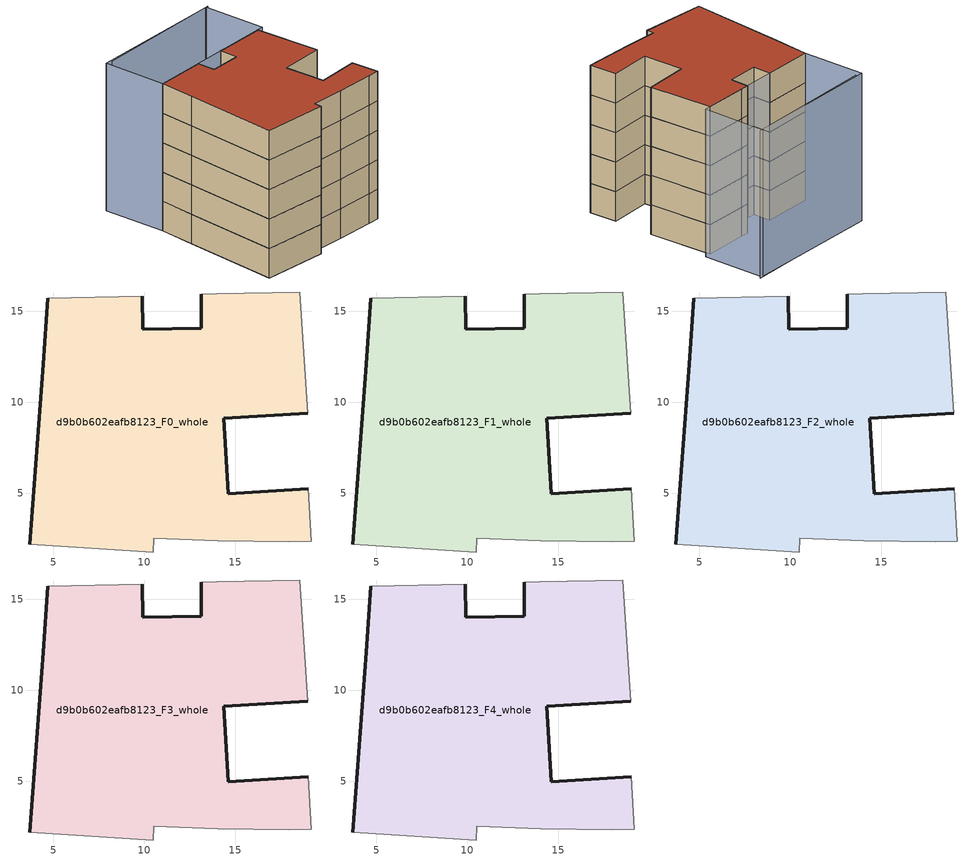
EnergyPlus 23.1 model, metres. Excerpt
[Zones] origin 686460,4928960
d9b0b602eafb8123_F0_whole
 floor ground (EU_floor_Construction): 19.18,2.36 19.01,5.24 14.62,4.98 14.38,9.13 18.98,9.4 18.55,16.07 13.98,15.98 13.13,15.96 13.12,14.07 9.92,14.01 9.88,15.84 4.69,15.72 4.43,12.09 3.7,2.19 10.49,1.77 10.52,2.52 14.03,2.4 17.98,2.34 z0
 wall outside (EU_wall_Construction): 9.88,15.84 9.92,14.01 13.12,14.07 13.13,15.96 / 18.98,9.4 14.38,9.13 14.62,4.98 19.01,5.24 / 3.7,2.19 4.43,12.09 4.69,15.72 z0:3
 wall adiabatic (EU_wall_Construction): 13.13,15.96 13.98,15.98 18.55,16.07 18.98,9.4 / 19.01,5.24 19.18,2.36 17.98,2.34 14.03,2.4 10.52,2.52 10.49,1.77 3.7,2.19 / 4.69,15.72 9.88,15.84 z0:3
d9b0b602eafb8123_F1_whole
 floor to d9b0b602eafb8123_F0_whole (EU_floor_Construction): 19.18,2.36 19.01,5.24 14.62,4.98 14.38,9.13 18.98,9.4 18.55,16.07 13.98,15.98 13.13,15.96 13.12,14.07 9.92,14.01 9.88,15.84 4.69,15.72 4.43,12.09 3.7,2.19 10.49,1.77 10.52,2.52 14.03,2.4 17.98,2.34 z3
 wall outside (EU_wall_Construction): 9.88,15.84 9.92,14.01 13.12,14.07 13.13,15.96 / 18.98,9.4 14.38,9.13 14.62,4.98 19.01,5.24 / 3.7,2.19 4.43,12.09 4.69,15.72 z3:6
 wall adiabatic (EU_wall_Construction): 13.13,15.96 13.98,15.98 18.55,16.07 18.98,9.4 / 19.01,5.24 19.18,2.36 17.98,2.34 14.03,2.4 10.52,2.52 10.49,1.77 3.7,2.19 / 4.69,15.72 9.88,15.84 z3:6
d9b0b602eafb8123_F2_whole
 floor to d9b0b602eafb8123_F1_whole (EU_floor_Construction): 19.18,2.36 19.01,5.24 14.62,4.98 14.38,9.13 18.98,9.4 18.55,16.07 13.98,15.98 13.13,15.96 13.12,14.07 9.92,14.01 9.88,15.84 4.69,15.72 4.43,12.09 3.7,2.19 10.49,1.77 10.52,2.52 14.03,2.4 17.98,2.34 z6
 wall outside (EU_wall_Construction): 9.88,15.84 9.92,14.01 13.12,14.07 13.13,15.96 / 18.98,9.4 14.38,9.13 14.62,4.98 19.01,5.24 / 3.7,2.19 4.43,12.09 4.69,15.72 z6:9
 wall adiabatic (EU_wall_Construction): 13.13,15.96 13.98,15.98 18.55,16.07 18.98,9.4 / 19.01,5.24 19.18,2.36 17.98,2.34 14.03,2.4 10.52,2.52 10.49,1.77 3.7,2.19 / 4.69,15.72 9.88,15.84 z6:9
d9b0b602eafb8123_F3_whole
 floor to d9b0b602eafb8123_F2_whole (EU_floor_Construction): 19.18,2.36 19.01,5.24 14.62,4.98 14.38,9.13 18.98,9.4 18.55,16.07 13.98,15.98 13.13,15.96 13.12,14.07 9.92,14.01 9.88,15.84 4.69,15.72 4.43,12.09 3.7,2.19 10.49,1.77 10.52,2.52 14.03,2.4 17.98,2.34 z9
 wall outside (EU_wall_Construction): 9.88,15.84 9.92,14.01 13.12,14.07 13.13,15.96 / 18.98,9.4 14.38,9.13 14.62,4.98 19.01,5.24 / 3.7,2.19 4.43,12.09 4.69,15.72 z9:12
 wall adiabatic (EU_wall_Construction): 13.13,15.96 13.98,15.98 18.55,16.07 18.98,9.4 / 19.01,5.24 19.18,2.36 17.98,2.34 14.03,2.4 10.52,2.52 10.49,1.77 3.7,2.19 / 4.69,15.72 9.88,15.84 z9:12
d9b0b602eafb8123_F4_whole
 floor to d9b0b602eafb8123_F3_whole (EU_floor_Construction): 19.18,2.36 19.01,5.24 14.62,4.98 14.38,9.13 18.98,9.4 18.55,16.07 13.98,15.98 13.13,15.96 13.12,14.07 9.92,14.01 9.88,15.84 4.69,15.72 4.43,12.09 3.7,2.19 10.49,1.77 10.52,2.52 14.03,2.4 17.98,2.34 z12
 wall outside (EU_wall_Construction): 9.88,15.84 9.92,14.01 13.12,14.07 13.13,15.96 / 18.98,9.4 14.38,9.13 14.62,4.98 19.01,5.24 / 3.7,2.19 4.43,12.09 4.69,15.72 z12:15
 wall adiabatic (EU_wall_Construction): 13.13,15.96 13.98,15.98 18.55,16.07 18.98,9.4 / 19.01,5.24 19.18,2.36 17.98,2.34 14.03,2.4 10.52,2.52 10.49,1.77 3.7,2.19 / 4.69,15.72 9.88,15.84 z12:15
 roof outside (EU_roof_Construction): 18.55,16.07 18.98,9.4 14.38,9.13 14.62,4.98 19.01,5.24 19.18,2.36 17.98,2.34 14.03,2.4 10.52,2.52 10.49,1.77 3.7,2.19 4.43,12.09 4.69,15.72 9.88,15.84 9.92,14.01 13.12,14.07 13.13,15.96 13.98,15.98 z15
shading: 19.3,22.64 5.17,22.1 / 4.52,22.26 19.03,22.63 / 19.03,22.63 19.2,16.08 / 19.2,16.08 4.69,15.71 / 4.69,15.71 4.52,22.26 z0:15
[Building]
EU S2 Campaign: North Axis=0; Terrain=City; Solar Distribution=FullExterior
[Site:Location]
Bologna: Latitude=44.5; Longitude=11.25; Time Zone=1; Elevation=37
[SizingPeriod:WeatherFileDays]
AnnualSizingPeriod: Begin Month=1; Begin Day of Month=1; End Month=12; End Day of Month=31; Day of Week for Start Day=Monday; Use Weather File Daylight Saving Period=No; Use Weather File Rain and Snow Indicators=No
[MATERIAL]
EU_InternalMass_Material: Roughness=MediumRough; Thickness=0.1; Conductivity=1; Density=1800; Specific Heat=900; Thermal Absorptance=0.9; Solar Absorptance=0.7; Visible Absorptance=0.7
[MATERIAL:NOMASS] Roughness=MediumRough; Thermal Absorptance=0.9; Solar Absorptance=0.7; Visible Absorptance=0.7
Name | Thermal Resistance
EU_wall_NoMass | 0.905828
EU_roof_NoMass | 0.37593
EU_floor_NoMass | 0.67114
[CONSTRUCTION]
EU_wall_Construction: EU_wall_NoMass
EU_roof_Construction: EU_roof_NoMass
EU_floor_Construction: EU_floor_NoMass
EU_InternalMass_Construction: EU_InternalMass_Material
[ZONE] Type=1; Multiplier=1; Ceiling Height=autocalculate; Floor Area=autocalculate; Part of Total Floor Area=Yes
Name | Volume
d9b0b602eafb8123_F0_whole | 529.515
d9b0b602eafb8123_F1_whole; d9b0b602eafb8123_F2_whole; d9b0b602eafb8123_F3_whole; d9b0b602eafb8123_F4_whole | 529.514
[INTERNALMASS] Construction=EU_InternalMass_Construction; Surface Area=176.505
Name | Zone or ZoneList
d9b0b602eafb8123_F0_whole_EU_InternalMass | d9b0b602eafb8123_F0_whole
d9b0b602eafb8123_F1_whole_EU_InternalMass | d9b0b602eafb8123_F1_whole
d9b0b602eafb8123_F2_whole_EU_InternalMass | d9b0b602eafb8123_F2_whole
d9b0b602eafb8123_F3_whole_EU_InternalMass | d9b0b602eafb8123_F3_whole
d9b0b602eafb8123_F4_whole_EU_InternalMass | d9b0b602eafb8123_F4_whole
[OTHEREQUIPMENT] Fuel Type=Electricity; Design Level Calculation Method=Watts/Area; Power per Zone Floor Area=1; Fraction Latent=0; Fraction Radiant=0; Fraction Lost=0; Carbon Dioxide Generation Rate=0; EndUse Subcategory=EU_Step8_InternalGains
Name | Zone or ZoneList or Space or SpaceList | Schedule
EU_Step8_InternalGain_d9b0b602eafb8123_F0_whole_f000 | d9b0b602eafb8123_F0_whole | EU_Step8_GainSchedule_d9b0b602eafb8123_F0_whole_f000
EU_Step8_InternalGain_d9b0b602eafb8123_F1_whole_f000 | d9b0b602eafb8123_F1_whole | EU_Step8_GainSchedule_d9b0b602eafb8123_F1_whole_f000
EU_Step8_InternalGain_d9b0b602eafb8123_F2_whole_f000 | d9b0b602eafb8123_F2_whole | EU_Step8_GainSchedule_d9b0b602eafb8123_F2_whole_f000
EU_Step8_InternalGain_d9b0b602eafb8123_F3_whole_f000 | d9b0b602eafb8123_F3_whole | EU_Step8_GainSchedule_d9b0b602eafb8123_F3_whole_f000
EU_Step8_InternalGain_d9b0b602eafb8123_F4_whole_f000 | d9b0b602eafb8123_F4_whole | EU_Step8_GainSchedule_d9b0b602eafb8123_F4_whole_f000
[ZONEVENTILATION:DESIGNFLOWRATE] Schedule=EU_AlwaysOn; Design Flow Rate Calculation Method=AirChanges/Hour; Air Changes per Hour=0.73129; Ventilation Type=Natural; Fan Pressure Rise=0; Fan Total Efficiency=1; Constant Term Coefficient=1; Temperature Term Coefficient=0; Velocity Term Coefficient=0; Velocity Squared Term Coefficient=0; Minimum Indoor Temperature=-100; Maximum Indoor Temperature=100; Delta Temperature=-100; Minimum Outdoor Temperature=-100; Maximum Outdoor Temperature=100; Maximum Wind Speed=40
Name | Zone or ZoneList or Space or SpaceList
EU_ConstantAir_d9b0b602eafb8123_F0_whole | d9b0b602eafb8123_F0_whole
EU_ConstantAir_d9b0b602eafb8123_F1_whole | d9b0b602eafb8123_F1_whole
EU_ConstantAir_d9b0b602eafb8123_F2_whole | d9b0b602eafb8123_F2_whole
EU_ConstantAir_d9b0b602eafb8123_F3_whole | d9b0b602eafb8123_F3_whole
EU_ConstantAir_d9b0b602eafb8123_F4_whole | d9b0b602eafb8123_F4_whole
[HVACTEMPLATE:THERMOSTAT] Constant Heating Setpoint=20; Constant Cooling Setpoint=50
EU_HeatOnly_d9b0b602eafb8123_F0_whole; EU_HeatOnly_d9b0b602eafb8123_F1_whole; EU_HeatOnly_d9b0b602eafb8123_F2_whole; EU_HeatOnly_d9b0b602eafb8123_F3_whole; EU_HeatOnly_d9b0b602eafb8123_F4_whole
[HVACTEMPLATE:ZONE:IDEALLOADSAIRSYSTEM] System Availability Schedule=EU_AlwaysOn; Maximum Heating Supply Air Temperature=50; Minimum Cooling Supply Air Temperature=13; Maximum Heating Supply Air Humidity Ratio=0.0156; Minimum Cooling Supply Air Humidity Ratio=0.0077; Heating Limit=NoLimit; Cooling Limit=NoLimit; Heating Availability Schedule=EU_AlwaysOn; Cooling Availability Schedule=EU_CoolingOff; Dehumidification Control Type=ConstantSensibleHeatRatio; Cooling Sensible Heat Ratio=0.7; Dehumidification Setpoint=60; Humidification Control Type=None; Humidification Setpoint=30; Outdoor Air Method=None; Outdoor Air Flow Rate per Person=0.00944; Outdoor Air Flow Rate per Zone Floor Area=0; Outdoor Air Flow Rate per Zone=0; Demand Controlled Ventilation Type=None; Outdoor Air Economizer Type=NoEconomizer; Heat Recovery Type=None; Sensible Heat Recovery Effectiveness=0.7; Latent Heat Recovery Effectiveness=0.65
Name | Template Thermostat
d9b0b602eafb8123_F0_whole | EU_HeatOnly_d9b0b602eafb8123_F0_whole
d9b0b602eafb8123_F1_whole | EU_HeatOnly_d9b0b602eafb8123_F1_whole
d9b0b602eafb8123_F2_whole | EU_HeatOnly_d9b0b602eafb8123_F2_whole
d9b0b602eafb8123_F3_whole | EU_HeatOnly_d9b0b602eafb8123_F3_whole
d9b0b602eafb8123_F4_whole | EU_HeatOnly_d9b0b602eafb8123_F4_whole
[SIZING:ZONE] Zone Cooling Design Supply Air Temperature Input Method=SupplyAirTemperature; Zone Cooling Design Supply Air Temperature=13; Zone Heating Design Supply Air Temperature Input Method=SupplyAirTemperature; Zone Heating Design Supply Air Temperature=50; Zone Cooling Design Supply Air Humidity Ratio=0.008; Zone Heating Design Supply Air Humidity Ratio=0.008; Cooling Design Air Flow Method=DesignDay; Cooling Design Air Flow Rate=0; Cooling Minimum Air Flow per Zone Floor Area=0.000762; Cooling Minimum Air Flow=0; Cooling Minimum Air Flow Fraction=0.2; Heating Design Air Flow Method=DesignDay; Heating Design Air Flow Rate=0; Heating Maximum Air Flow per Zone Floor Area=0.002032; Heating Maximum Air Flow=0.141576; Heating Maximum Air Flow Fraction=0.3; Account for Dedicated Outdoor Air System=No; Dedicated Outdoor Air System Control Strategy=NeutralSupplyAir; Dedicated Outdoor Air Low Setpoint Temperature for Design=autosize; Dedicated Outdoor Air High Setpoint Temperature for Design=autosize; Zone Load Sizing Method=Sensible Load Only No Latent Load; Zone Latent Cooling Design Supply Air Humidity Ratio Input Method=HumidityRatioDifference; Zone Cooling Design Supply Air Humidity Ratio Difference=0.005; Zone Latent Heating Design Supply Air Humidity Ratio Input Method=HumidityRatioDifference; Zone Humidification Design Supply Air Humidity Ratio Difference=0.005
d9b0b602eafb8123_F0_whole; d9b0b602eafb8123_F1_whole; d9b0b602eafb8123_F2_whole; d9b0b602eafb8123_F3_whole; d9b0b602eafb8123_F4_whole
[SCHEDULE:CONSTANT]
Name | Hourly Value
EU_AlwaysOn | 1
EU_CoolingOff | 0
[SCHEDULE:FILE] Column Number=1; Rows to Skip at Top=0; Number of Hours of Data=8760; Column Separator=Comma; Interpolate to Timestep=No; Minutes per Item=60; Adjust Schedule for Daylight Savings=Yes
Name | File
EU_Step8_GainSchedule_d9b0b602eafb8123_F0_whole_f000 | ../../schedules/d9b0b602eafb8123/d9b0b602eafb8123_F0_whole_f000_gain.csv
EU_Step8_GainSchedule_d9b0b602eafb8123_F1_whole_f000 | ../../schedules/d9b0b602eafb8123/d9b0b602eafb8123_F1_whole_f000_gain.csv
EU_Step8_GainSchedule_d9b0b602eafb8123_F2_whole_f000 | ../../schedules/d9b0b602eafb8123/d9b0b602eafb8123_F2_whole_f000_gain.csv
EU_Step8_GainSchedule_d9b0b602eafb8123_F3_whole_f000 | ../../schedules/d9b0b602eafb8123/d9b0b602eafb8123_F3_whole_f000_gain.csv
EU_Step8_GainSchedule_d9b0b602eafb8123_F4_whole_f000 | ../../schedules/d9b0b602eafb8123/d9b0b602eafb8123_F4_whole_f000_gain.csv
